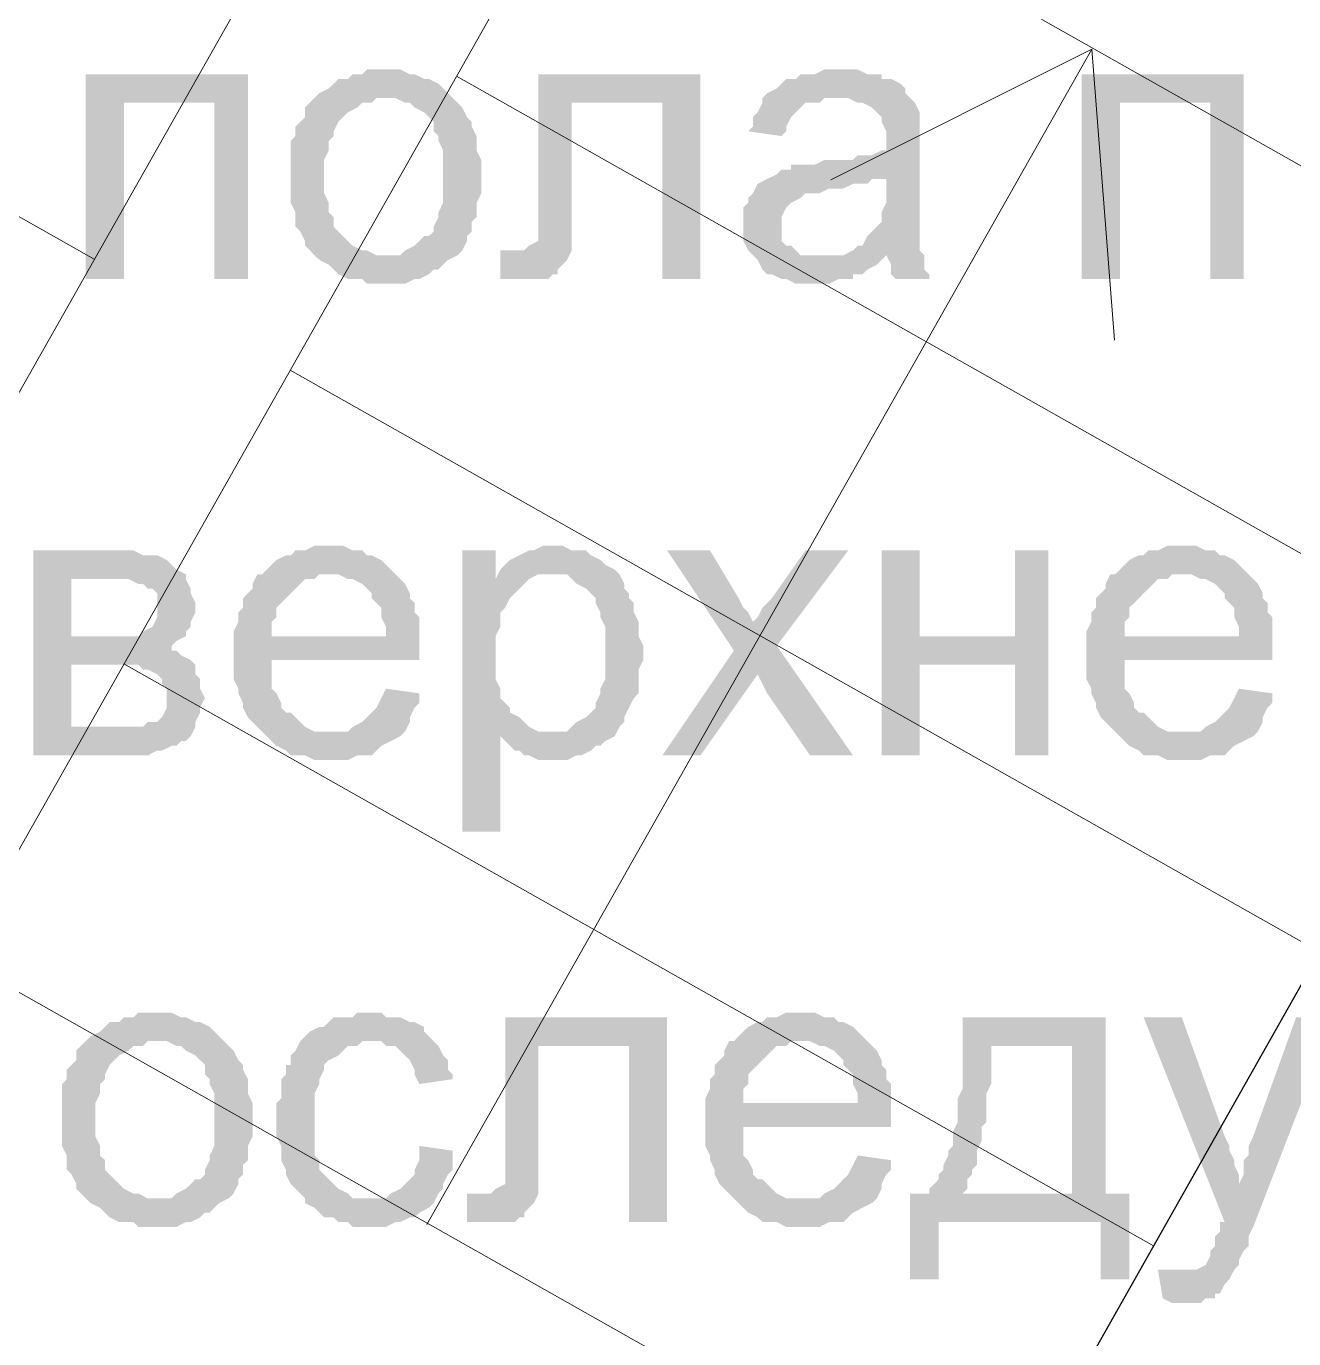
# Model space of a CAD drawing. Header units: millimetres. Extents: x -383313 to -161684, y -117025 to 99224.
# Drawn here: x -346577 to -345451, y -34997 to -33831 of the extents above; entities that cross this region are included whole.
import ezdxf

# ---------------------------------------------------------------- set-up
doc = ezdxf.new("R2010")
doc.units = ezdxf.units.MM
doc.header["$MEASUREMENT"] = 0
doc.layers.add('001__КОНСТРУКТИВ__Стены внутренние', color=7, linetype='Continuous', lineweight=30)
doc.layers.add('Чертежи_Ном._пера__1_Ном._пера__7', color=7, linetype='Continuous', lineweight=18)
doc.layers.add('PDF_Solid Fills', color=7, linetype='Continuous')

# ---------------------------------------------------------------- blocks, each defined once
blk = doc.blocks.new('A$Cf5759c35')
at = {"layer": 'PDF_Solid Fills'}
for points in [[(12204.5, -15604.1), (12204.5, -15604.1), (12187.6, -15604.1), (12183.4, -15608.3), (12174.9, -15608.3), (12170.7, -15612.5), (12162.2, -15612.5), (12158, -15616.8), (12153.7, -15621), (12145.3, -15625.2), (12145.3, -15625.2), (12141, -15629.5), (12204.5, -15629.5), (12204.5, -15629.5), (12213, -15629.5), (12221.5, -15633.7), (12225.7, -15633.7), (12229.9, -15637.9), (12238.4, -15642.2), (12242.6, -15646.4), (12246.9, -15650.6), (12246.9, -15659.1), (12251.1, -15663.3), (12251.1, -15667.6), (12255.3, -15676), (12255.3, -15684.5), (12255.3, -15688.7), (12255.3, -15697.2), (12255.3, -15701.4), (12255.3, -15709.9), (12255.3, -15718.4), (12255.3, -15722.6), (12251.1, -15731.1), (12251.1, -15735.3), (12246.9, -15743.8), (12246.9, -15748), (12242.6, -15752.2), (12238.4, -15752.2), (12234.2, -15756.5), (12229.9, -15760.7), (12221.5, -15764.9), (12217.2, -15769.2), (12208.8, -15769.2), (12204.5, -15769.2), (12141, -15769.2), (12145.3, -15773.4), (12153.7, -15777.6), (12158, -15781.9), (12162.2, -15786.1), (12170.7, -15790.3), (12174.9, -15790.3), (12183.4, -15790.3), (12187.6, -15794.6), (12196.1, -15794.6), (12204.5, -15794.6), (12208.8, -15794.6), (12213, -15794.6), (12221.5, -15794.6), (12229.9, -15790.3), (12234.2, -15790.3), (12242.6, -15786.1), (12246.9, -15781.9), (12251.1, -15781.9), (12255.3, -15777.6), (12259.6, -15773.4), (12268, -15769.2), (12272.3, -15764.9), (12276.5, -15756.5), (12276.5, -15752.2), (12276.5, -15752.2), (12280.7, -15748), (12280.7, -15739.5), (12285, -15735.3), (12285, -15726.8), (12285, -15722.6), (12289.2, -15714.1), (12289.2, -15705.7), (12289.2, -15697.2), (12289.2, -15693), (12289.2, -15684.5), (12285, -15676), (12285, -15667.6), (12285, -15663.3), (12280.7, -15654.9), (12280.7, -15650.6), (12276.5, -15646.4), (12272.3, -15637.9), (12268, -15633.7), (12263.8, -15629.5), (12259.6, -15625.2), (12255.3, -15621), (12251.1, -15616.8), (12242.6, -15612.5), (12238.4, -15612.5), (12229.9, -15608.3), (12225.7, -15608.3), (12217.2, -15604.1), (12213, -15604.1)], [(12610.9, -15604.1), (12610.9, -15604.1), (12594, -15604.1), (12585.5, -15608.3), (12581.3, -15608.3), (12572.8, -15608.3), (12568.6, -15612.5), (12560.1, -15612.5), (12555.9, -15616.8), (12551.7, -15621), (12543.2, -15625.2), (12539, -15629.5), (12602.5, -15629.5), (12606.7, -15629.5), (12615.2, -15629.5), (12623.6, -15633.7), (12627.9, -15633.7), (12636.3, -15637.9), (12640.6, -15642.2), (12640.6, -15642.2), (12644.8, -15646.4), (12644.8, -15650.6), (12649, -15659.1), (12649, -15667.6), (12649, -15667.6), (12649, -15676), (12644.8, -15676), (12636.3, -15680.3), (12632.1, -15680.3), (12623.6, -15680.3), (12619.4, -15684.5), (12610.9, -15684.5), (12602.5, -15684.5), (12594, -15684.5), (12585.5, -15688.7), (12577.1, -15688.7), (12572.8, -15688.7), (12564.4, -15688.7), (12564.4, -15693), (12555.9, -15693), (12551.7, -15697.2), (12649, -15701.4), (12649, -15709.9), (12649, -15714.1), (12649, -15722.6), (12644.8, -15731.1), (12644.8, -15735.3), (12644.8, -15739.5), (12640.6, -15743.8), (12636.3, -15748), (12632.1, -15752.2), (12627.9, -15760.7), (12623.6, -15760.7), (12619.4, -15764.9), (12610.9, -15769.2), (12649, -15769.2), (12649, -15769.2), (12653.3, -15777.6), (12653.3, -15786.1), (12657.5, -15790.3), (12687.1, -15790.3), (12687.1, -15786.1), (12682.9, -15781.9), (12682.9, -15773.4), (12682.9, -15769.2), (12678.7, -15764.9), (12678.7, -15760.7), (12678.7, -15756.5), (12678.7, -15752.2), (12678.7, -15743.8), (12678.7, -15735.3), (12678.7, -15726.8), (12678.7, -15714.1), (12678.7, -15671.8), (12678.7, -15671.8), (12678.7, -15663.3), (12678.7, -15654.9), (12678.7, -15650.6), (12678.7, -15646.4), (12678.7, -15642.2), (12674.4, -15633.7), (12670.2, -15629.5), (12666, -15625.2), (12666, -15621), (12661.7, -15616.8), (12653.3, -15612.5), (12644.8, -15612.5), (12644.8, -15608.3), (12636.3, -15608.3), (12632.1, -15608.3), (12623.6, -15604.1), (12615.2, -15604.1)], [(12081.8, -15608.3), (11937.8, -15608.3), (11937.8, -15790.3), (11971.7, -15790.3), (11971.7, -15633.7), (12052.1, -15633.7)], [(12483.9, -15608.3), (12340, -15608.3), (12340, -15756.5), (12340, -15756.5), (12331.5, -15760.7), (12331.5, -15760.7), (12327.3, -15764.9), (12318.8, -15764.9), (12306.1, -15764.9), (12306.1, -15790.3), (12310.4, -15790.3), (12318.8, -15790.3), (12323.1, -15790.3), (12331.5, -15790.3), (12331.5, -15790.3), (12340, -15790.3), (12348.5, -15790.3), (12352.7, -15786.1), (12356.9, -15786.1), (12356.9, -15781.9), (12361.2, -15777.6), (12365.4, -15773.4), (12369.6, -15764.9), (12369.6, -15760.7), (12369.6, -15756.5), (12369.6, -15752.2), (12369.6, -15743.8), (12369.6, -15735.3), (12369.6, -15726.8), (12369.6, -15633.7), (12450.1, -15633.7)], [(12966.5, -15608.3), (12822.6, -15608.3), (12822.6, -15790.3), (12856.5, -15790.3), (12856.5, -15633.7), (12936.9, -15633.7)], [(12141, -15629.5), (12136.8, -15633.7), (12132.6, -15637.9), (12132.6, -15646.4), (12128.3, -15650.6), (12124.1, -15654.9), (12124.1, -15663.3), (12119.9, -15667.6), (12119.9, -15676), (12119.9, -15684.5), (12119.9, -15693), (12119.9, -15701.4), (12119.9, -15701.4), (12119.9, -15709.9), (12119.9, -15718.4), (12119.9, -15722.6), (12124.1, -15731.1), (12124.1, -15739.5), (12124.1, -15743.8), (12128.3, -15748), (12132.6, -15756.5), (12132.6, -15760.7), (12136.8, -15764.9), (12141, -15769.2), (12204.5, -15769.2), (12200.3, -15769.2), (12196.1, -15769.2), (12187.6, -15764.9), (12183.4, -15764.9), (12174.9, -15760.7), (12170.7, -15756.5), (12166.4, -15752.2), (12166.4, -15752.2), (12162.2, -15748), (12158, -15743.8), (12158, -15735.3), (12153.7, -15731.1), (12153.7, -15722.6), (12149.5, -15714.1), (12149.5, -15709.9), (12149.5, -15701.4), (12149.5, -15697.2), (12149.5, -15688.7), (12149.5, -15684.5), (12153.7, -15676), (12153.7, -15667.6), (12158, -15663.3), (12158, -15659.1), (12162.2, -15650.6), (12166.4, -15646.4), (12166.4, -15646.4), (12170.7, -15642.2), (12179.1, -15637.9), (12183.4, -15633.7), (12191.8, -15633.7), (12196.1, -15629.5), (12204.5, -15629.5)], [(12539, -15629.5), (12539, -15633.7), (12534.7, -15642.2), (12530.5, -15646.4), (12530.5, -15654.9), (12526.3, -15659.1), (12555.9, -15663.3), (12560.1, -15659.1), (12560.1, -15654.9), (12564.4, -15646.4), (12568.6, -15642.2), (12572.8, -15637.9), (12577.1, -15633.7), (12581.3, -15633.7), (12589.8, -15633.7), (12594, -15629.5), (12602.5, -15629.5)], [(12551.7, -15697.2), (12543.2, -15701.4), (12543.2, -15701.4), (12534.7, -15705.7), (12530.5, -15714.1), (12526.3, -15718.4), (12526.3, -15722.6), (12522, -15726.8), (12522, -15735.3), (12522, -15743.8), (12522, -15743.8), (12522, -15752.2), (12522, -15756.5), (12526.3, -15764.9), (12530.5, -15769.2), (12534.7, -15773.4), (12539, -15781.9), (12539, -15781.9), (12543.2, -15786.1), (12547.4, -15786.1), (12555.9, -15790.3), (12560.1, -15790.3), (12568.6, -15794.6), (12577.1, -15794.6), (12585.5, -15794.6), (12589.8, -15794.6), (12598.2, -15794.6), (12606.7, -15790.3), (12610.9, -15790.3), (12619.4, -15790.3), (12619.4, -15786.1), (12627.9, -15786.1), (12632.1, -15781.9), (12640.6, -15777.6), (12644.8, -15773.4), (12589.8, -15769.2), (12589.8, -15769.2), (12581.3, -15769.2), (12572.8, -15769.2), (12568.6, -15764.9), (12564.4, -15760.7), (12560.1, -15760.7), (12555.9, -15756.5), (12555.9, -15748), (12555.9, -15743.8), (12555.9, -15739.5), (12555.9, -15735.3), (12560.1, -15726.8), (12560.1, -15726.8), (12564.4, -15722.6), (12572.8, -15718.4), (12577.1, -15714.1), (12581.3, -15714.1), (12589.8, -15714.1), (12598.2, -15709.9), (12602.5, -15709.9), (12610.9, -15709.9), (12619.4, -15705.7), (12623.6, -15705.7), (12632.1, -15705.7), (12636.3, -15701.4), (12644.8, -15701.4), (12649, -15701.4)], [(12153.7, -16027.4), (12153.7, -16027.4), (12141, -16027.4), (12132.6, -16031.6), (12124.1, -16031.6), (12119.9, -16035.9), (12115.6, -16035.9), (12107.2, -16040.1), (12102.9, -16044.3), (12098.7, -16048.6), (12094.5, -16052.8), (12153.7, -16052.8), (12158, -16052.8), (12162.2, -16052.8), (12170.7, -16057), (12174.9, -16057), (12183.4, -16061.3), (12187.6, -16065.5), (12191.8, -16069.7), (12191.8, -16074), (12196.1, -16078.2), (12200.3, -16082.4), (12200.3, -16090.9), (12204.5, -16099.4), (12204.5, -16107.8), (12102.9, -16107.8), (12234.2, -16107.8), (12234.2, -16099.4), (12234.2, -16090.9), (12229.9, -16086.7), (12229.9, -16078.2), (12225.7, -16074), (12225.7, -16069.7), (12221.5, -16061.3), (12217.2, -16057), (12213, -16052.8), (12208.8, -16048.6), (12204.5, -16044.3), (12200.3, -16040.1), (12191.8, -16035.9), (12187.6, -16035.9), (12183.4, -16031.6), (12174.9, -16031.6), (12166.4, -16027.4), (12162.2, -16027.4)], [(12352.7, -16027.4), (12352.7, -16027.4), (12344.2, -16027.4), (12335.8, -16031.6), (12331.5, -16031.6), (12323.1, -16035.9), (12323.1, -16035.9), (12314.6, -16040.1), (12310.4, -16044.3), (12306.1, -16048.6), (12352.7, -16052.8), (12356.9, -16052.8), (12365.4, -16052.8), (12369.6, -16057), (12373.9, -16061.3), (12382.3, -16065.5), (12386.6, -16069.7), (12390.8, -16074), (12390.8, -16078.2), (12395, -16086.7), (12395, -16090.9), (12399.3, -16099.4), (12399.3, -16103.6), (12399.3, -16112.1), (12399.3, -16120.5), (12399.3, -16124.8), (12399.3, -16133.2), (12399.3, -16141.7), (12399.3, -16145.9), (12395, -16154.4), (12395, -16158.6), (12390.8, -16167.1), (12390.8, -16171.3), (12386.6, -16175.6), (12382.3, -16179.8), (12373.9, -16184), (12369.6, -16188.3), (12365.4, -16192.5), (12356.9, -16192.5), (12348.5, -16192.5), (12306.1, -16196.7), (12306.1, -16196.7), (12314.6, -16205.2), (12318.8, -16209.4), (12323.1, -16209.4), (12327.3, -16213.7), (12331.5, -16213.7), (12340, -16217.9), (12344.2, -16217.9), (12352.7, -16217.9), (12352.7, -16217.9), (12361.2, -16217.9), (12365.4, -16217.9), (12373.9, -16213.7), (12378.1, -16213.7), (12386.6, -16209.4), (12390.8, -16205.2), (12395, -16205.2), (12399.3, -16201), (12407.7, -16196.7), (12412, -16188.3), (12416.2, -16184), (12416.2, -16179.8), (12420.4, -16171.3), (12420.4, -16171.3), (12424.7, -16162.9), (12428.9, -16158.6), (12428.9, -16150.2), (12428.9, -16141.7), (12428.9, -16137.5), (12433.1, -16129), (12433.1, -16120.5), (12433.1, -16120.5), (12433.1, -16116.3), (12428.9, -16107.8), (12428.9, -16099.4), (12428.9, -16095.1), (12424.7, -16086.7), (12424.7, -16078.2), (12420.4, -16074), (12420.4, -16069.7), (12416.2, -16065.5), (12416.2, -16061.3), (12412, -16052.8), (12407.7, -16048.6), (12399.3, -16044.3), (12395, -16040.1), (12395, -16040.1), (12386.6, -16035.9), (12382.3, -16031.6), (12373.9, -16031.6), (12369.6, -16031.6), (12361.2, -16027.4)], [(12911.5, -16027.4), (12911.5, -16027.4), (12898.8, -16027.4), (12890.3, -16031.6), (12881.9, -16031.6), (12877.6, -16035.9), (12873.4, -16035.9), (12864.9, -16040.1), (12860.7, -16044.3), (12856.5, -16048.6), (12852.2, -16052.8), (12911.5, -16052.8), (12915.7, -16052.8), (12920, -16052.8), (12928.4, -16057), (12932.7, -16057), (12941.1, -16061.3), (12945.4, -16065.5), (12949.6, -16069.7), (12949.6, -16074), (12953.8, -16078.2), (12958.1, -16082.4), (12958.1, -16090.9), (12962.3, -16099.4), (12962.3, -16107.8), (12860.7, -16107.8), (12991.9, -16107.8), (12991.9, -16099.4), (12991.9, -16090.9), (12987.7, -16086.7), (12987.7, -16078.2), (12983.5, -16074), (12983.5, -16069.7), (12979.2, -16061.3), (12975, -16057), (12970.8, -16052.8), (12966.5, -16048.6), (12962.3, -16044.3), (12958.1, -16040.1), (12949.6, -16035.9), (12945.4, -16035.9), (12941.1, -16031.6), (12932.7, -16031.6), (12924.2, -16027.4), (12920, -16027.4)], [(11963.2, -16031.6), (11891.3, -16031.6), (11891.3, -16213.7), (11992.9, -16213.7), (12001.3, -16209.4), (12005.6, -16209.4), (12014, -16205.2), (12018.3, -16205.2), (12022.5, -16201), (12026.7, -16201), (12031, -16196.7), (12035.2, -16188.3), (11925.1, -16188.3), (11925.1, -16133.2), (11963.2, -16133.2), (12031, -16129), (12022.5, -16124.8), (12018.3, -16120.5), (12014, -16120.5), (12014, -16116.3), (12018.3, -16112.1), (11925.1, -16107.8), (11925.1, -16057), (11959, -16057), (12026.7, -16052.8), (12018.3, -16048.6), (12014, -16044.3), (12009.8, -16040.1), (12001.3, -16035.9), (12001.3, -16035.9), (11992.9, -16035.9), (11988.6, -16035.9), (11980.2, -16031.6), (11971.7, -16031.6)], [(12301.9, -16031.6), (12272.3, -16031.6), (12272.3, -16281.4), (12306.1, -16281.4), (12306.1, -16196.7), (12348.5, -16192.5), (12344.2, -16192.5), (12340, -16192.5), (12331.5, -16188.3), (12327.3, -16184), (12323.1, -16179.8), (12314.6, -16175.6), (12314.6, -16171.3), (12310.4, -16167.1), (12306.1, -16162.9), (12306.1, -16154.4), (12301.9, -16145.9), (12301.9, -16141.7), (12301.9, -16133.2), (12301.9, -16124.8), (12301.9, -16120.5), (12301.9, -16112.1), (12301.9, -16107.8), (12306.1, -16099.4), (12306.1, -16090.9), (12306.1, -16086.7), (12310.4, -16082.4), (12314.6, -16074), (12318.8, -16069.7), (12323.1, -16065.5), (12327.3, -16061.3), (12331.5, -16057), (12301.9, -16057)], [(12492.4, -16031.6), (12454.3, -16031.6), (12513.6, -16120.5), (12534.7, -16141.7), (12543.2, -16158.6), (12581.3, -16213.7), (12619.4, -16213.7), (12551.7, -16116.3), (12530.5, -16095.1), (12530.5, -16095.1), (12526.3, -16086.7), (12522, -16082.4), (12517.8, -16074)], [(12615.2, -16031.6), (12577.1, -16031.6), (12547.4, -16074), (12543.2, -16078.2), (12539, -16082.4), (12534.7, -16090.9), (12530.5, -16095.1), (12551.7, -16116.3)], [(12678.7, -16031.6), (12644.8, -16031.6), (12644.8, -16213.7), (12678.7, -16213.7), (12678.7, -16133.2), (12763.3, -16133.2), (12678.7, -16107.8)], [(12793, -16031.6), (12763.3, -16031.6), (12763.3, -16107.8), (12678.7, -16107.8), (12763.3, -16133.2), (12763.3, -16213.7), (12793, -16213.7)], [(12306.1, -16048.6), (12301.9, -16057), (12331.5, -16057), (12340, -16052.8), (12344.2, -16052.8), (12352.7, -16052.8)], [(12026.7, -16052.8), (11959, -16057), (11959, -16057), (11975.9, -16057), (11984.4, -16061.3), (11988.6, -16061.3), (11992.9, -16065.5), (11997.1, -16065.5), (12001.3, -16069.7), (12001.3, -16078.2), (12001.3, -16082.4), (12001.3, -16086.7), (12001.3, -16090.9), (11997.1, -16099.4), (11997.1, -16099.4), (11988.6, -16103.6), (11984.4, -16107.8), (11980.2, -16107.8), (11971.7, -16107.8), (11967.5, -16107.8), (11954.8, -16107.8), (11925.1, -16107.8), (12018.3, -16112.1), (12026.7, -16107.8), (12026.7, -16103.6), (12031, -16099.4), (12031, -16095.1), (12035.2, -16086.7), (12035.2, -16082.4), (12035.2, -16078.2), (12031, -16069.7), (12031, -16065.5), (12026.7, -16057)], [(12094.5, -16052.8), (12090.2, -16052.8), (12086, -16061.3), (12086, -16065.5), (12081.8, -16069.7), (12077.5, -16074), (12077.5, -16082.4), (12073.3, -16086.7), (12073.3, -16095.1), (12069.1, -16103.6), (12069.1, -16107.8), (12069.1, -16116.3), (12069.1, -16124.8), (12069.1, -16133.2), (12069.1, -16137.5), (12069.1, -16145.9), (12073.3, -16154.4), (12073.3, -16158.6), (12077.5, -16167.1), (12077.5, -16171.3), (12081.8, -16179.8), (12086, -16184), (12090.2, -16188.3), (12094.5, -16192.5), (12153.7, -16192.5), (12153.7, -16192.5), (12145.3, -16192.5), (12141, -16192.5), (12132.6, -16188.3), (12128.3, -16184), (12124.1, -16179.8), (12119.9, -16175.6), (12115.6, -16175.6), (12111.4, -16171.3), (12111.4, -16167.1), (12107.2, -16158.6), (12102.9, -16154.4), (12102.9, -16145.9), (12102.9, -16137.5), (12102.9, -16129), (12234.2, -16129), (12234.2, -16129), (12234.2, -16124.8), (12234.2, -16116.3), (12234.2, -16107.8), (12102.9, -16107.8), (12102.9, -16103.6), (12102.9, -16095.1), (12107.2, -16090.9), (12107.2, -16082.4), (12111.4, -16078.2), (12115.6, -16074), (12119.9, -16069.7), (12124.1, -16065.5), (12128.3, -16061.3), (12132.6, -16057), (12141, -16057), (12145.3, -16052.8), (12153.7, -16052.8)], [(12852.2, -16052.8), (12848, -16052.8), (12843.8, -16061.3), (12843.8, -16065.5), (12839.5, -16069.7), (12835.3, -16074), (12835.3, -16082.4), (12831.1, -16086.7), (12831.1, -16095.1), (12826.8, -16103.6), (12826.8, -16107.8), (12826.8, -16116.3), (12826.8, -16124.8), (12826.8, -16133.2), (12826.8, -16137.5), (12826.8, -16145.9), (12831.1, -16154.4), (12831.1, -16158.6), (12835.3, -16167.1), (12835.3, -16171.3), (12839.5, -16179.8), (12843.8, -16184), (12848, -16188.3), (12852.2, -16192.5), (12911.5, -16192.5), (12911.5, -16192.5), (12903, -16192.5), (12898.8, -16192.5), (12890.3, -16188.3), (12886.1, -16184), (12881.9, -16179.8), (12877.6, -16175.6), (12873.4, -16175.6), (12869.2, -16171.3), (12869.2, -16167.1), (12864.9, -16158.6), (12860.7, -16154.4), (12860.7, -16145.9), (12860.7, -16137.5), (12860.7, -16129), (12991.9, -16129), (12991.9, -16129), (12991.9, -16124.8), (12991.9, -16116.3), (12991.9, -16107.8), (12860.7, -16107.8), (12860.7, -16103.6), (12860.7, -16095.1), (12864.9, -16090.9), (12864.9, -16082.4), (12869.2, -16078.2), (12873.4, -16074), (12877.6, -16069.7), (12881.9, -16065.5), (12886.1, -16061.3), (12890.3, -16057), (12898.8, -16057), (12903, -16052.8), (12911.5, -16052.8)], [(12031, -16129), (11963.2, -16133.2), (11963.2, -16133.2), (11984.4, -16133.2), (11988.6, -16137.5), (11992.9, -16137.5), (12001.3, -16141.7), (12005.6, -16145.9), (12005.6, -16150.2), (12009.8, -16154.4), (12009.8, -16162.9), (12009.8, -16167.1), (12009.8, -16171.3), (12005.6, -16179.8), (12001.3, -16184), (11997.1, -16184), (11992.9, -16184), (11988.6, -16188.3), (11980.2, -16188.3), (11971.7, -16188.3), (11963.2, -16188.3), (11925.1, -16188.3), (12035.2, -16188.3), (12035.2, -16184), (12039.4, -16175.6), (12039.4, -16171.3), (12043.7, -16162.9), (12043.7, -16162.9), (12039.4, -16154.4), (12039.4, -16145.9), (12035.2, -16141.7), (12035.2, -16133.2)], [(12204.5, -16154.4), (12204.5, -16154.4), (12200.3, -16162.9), (12196.1, -16171.3), (12191.8, -16175.6), (12187.6, -16179.8), (12183.4, -16184), (12183.4, -16184), (12174.9, -16188.3), (12170.7, -16192.5), (12162.2, -16192.5), (12153.7, -16192.5), (12094.5, -16192.5), (12094.5, -16192.5), (12098.7, -16196.7), (12102.9, -16201), (12107.2, -16205.2), (12115.6, -16209.4), (12119.9, -16213.7), (12128.3, -16213.7), (12132.6, -16213.7), (12141, -16217.9), (12149.5, -16217.9), (12153.7, -16217.9), (12153.7, -16217.9), (12162.2, -16217.9), (12170.7, -16217.9), (12179.1, -16213.7), (12183.4, -16213.7), (12191.8, -16213.7), (12196.1, -16209.4), (12200.3, -16205.2), (12208.8, -16201), (12208.8, -16201), (12217.2, -16196.7), (12221.5, -16192.5), (12225.7, -16184), (12225.7, -16179.8), (12229.9, -16171.3), (12234.2, -16167.1), (12234.2, -16158.6)], [(12962.3, -16154.4), (12962.3, -16154.4), (12958.1, -16162.9), (12953.8, -16171.3), (12949.6, -16175.6), (12945.4, -16179.8), (12941.1, -16184), (12941.1, -16184), (12932.7, -16188.3), (12928.4, -16192.5), (12920, -16192.5), (12911.5, -16192.5), (12852.2, -16192.5), (12852.2, -16192.5), (12856.5, -16196.7), (12860.7, -16201), (12864.9, -16205.2), (12873.4, -16209.4), (12877.6, -16213.7), (12886.1, -16213.7), (12890.3, -16213.7), (12898.8, -16217.9), (12907.3, -16217.9), (12911.5, -16217.9), (12911.5, -16217.9), (12920, -16217.9), (12928.4, -16217.9), (12936.9, -16213.7), (12941.1, -16213.7), (12949.6, -16213.7), (12953.8, -16209.4), (12958.1, -16205.2), (12966.5, -16201), (12966.5, -16201), (12975, -16196.7), (12979.2, -16192.5), (12983.5, -16184), (12983.5, -16179.8), (12987.7, -16171.3), (12991.9, -16167.1), (12991.9, -16158.6)], [(12001.3, -16442.3), (12001.3, -16442.3), (11984.4, -16442.3), (11980.2, -16446.5), (11971.7, -16446.5), (11967.5, -16450.7), (11959, -16450.7), (11954.8, -16455), (11950.5, -16459.2), (11942.1, -16463.4), (11942.1, -16463.4), (11937.8, -16467.7), (12001.3, -16467.7), (12001.3, -16467.7), (12009.8, -16467.7), (12018.3, -16471.9), (12022.5, -16471.9), (12026.7, -16476.1), (12035.2, -16480.4), (12039.4, -16484.6), (12043.7, -16488.8), (12043.7, -16497.3), (12047.9, -16501.5), (12047.9, -16505.8), (12052.1, -16514.2), (12052.1, -16522.7), (12052.1, -16526.9), (12052.1, -16535.4), (12052.1, -16539.6), (12052.1, -16548.1), (12052.1, -16556.6), (12052.1, -16560.8), (12047.9, -16569.3), (12047.9, -16573.5), (12043.7, -16582), (12043.7, -16586.2), (12039.4, -16590.4), (12035.2, -16590.4), (12031, -16594.7), (12026.7, -16598.9), (12018.3, -16603.1), (12014, -16607.4), (12005.6, -16607.4), (12001.3, -16607.4), (11937.8, -16607.4), (11942.1, -16611.6), (11950.5, -16615.8), (11954.8, -16620.1), (11959, -16624.3), (11967.5, -16628.5), (11971.7, -16628.5), (11980.2, -16628.5), (11984.4, -16632.8), (11992.9, -16632.8), (12001.3, -16632.8), (12005.6, -16632.8), (12009.8, -16632.8), (12018.3, -16632.8), (12026.7, -16628.5), (12031, -16628.5), (12039.4, -16624.3), (12043.7, -16620.1), (12047.9, -16620.1), (12052.1, -16615.8), (12056.4, -16611.6), (12064.8, -16607.4), (12069.1, -16603.1), (12073.3, -16594.7), (12073.3, -16590.4), (12073.3, -16590.4), (12077.5, -16586.2), (12077.5, -16577.7), (12081.8, -16573.5), (12081.8, -16565), (12081.8, -16560.8), (12086, -16552.3), (12086, -16543.9), (12086, -16535.4), (12086, -16531.2), (12086, -16522.7), (12081.8, -16514.2), (12081.8, -16505.8), (12081.8, -16501.5), (12077.5, -16493.1), (12077.5, -16488.8), (12073.3, -16484.6), (12069.1, -16476.1), (12064.8, -16471.9), (12060.6, -16467.7), (12056.4, -16463.4), (12052.1, -16459.2), (12047.9, -16455), (12039.4, -16450.7), (12035.2, -16450.7), (12026.7, -16446.5), (12022.5, -16446.5), (12014, -16442.3), (12009.8, -16442.3)], [(12191.8, -16442.3), (12179.1, -16442.3), (12174.9, -16446.5), (12158, -16446.5), (12153.7, -16450.7), (12149.5, -16455), (12145.3, -16455), (12136.8, -16459.2), (12132.6, -16463.4), (12128.3, -16467.7), (12124.1, -16476.1), (12119.9, -16480.4), (12119.9, -16488.8), (12115.6, -16488.8), (12115.6, -16497.3), (12111.4, -16501.5), (12111.4, -16510), (12111.4, -16518.5), (12107.2, -16522.7), (12107.2, -16531.2), (12107.2, -16539.6), (12107.2, -16548.1), (12107.2, -16552.3), (12111.4, -16560.8), (12111.4, -16569.3), (12111.4, -16573.5), (12115.6, -16582), (12115.6, -16586.2), (12119.9, -16594.7), (12124.1, -16598.9), (12128.3, -16603.1), (12132.6, -16607.4), (12191.8, -16607.4), (12187.6, -16607.4), (12183.4, -16607.4), (12174.9, -16607.4), (12170.7, -16603.1), (12162.2, -16598.9), (12158, -16594.7), (12153.7, -16590.4), (12153.7, -16590.4), (12149.5, -16586.2), (12145.3, -16582), (12145.3, -16573.5), (12141, -16569.3), (12141, -16560.8), (12141, -16556.6), (12141, -16548.1), (12141, -16539.6), (12141, -16535.4), (12141, -16526.9), (12141, -16518.5), (12141, -16514.2), (12145.3, -16505.8), (12145.3, -16501.5), (12149.5, -16493.1), (12149.5, -16488.8), (12153.7, -16484.6), (12153.7, -16484.6), (12162.2, -16480.4), (12166.4, -16476.1), (12170.7, -16471.9), (12179.1, -16471.9), (12183.4, -16467.7), (12191.8, -16467.7), (12246.9, -16467.7), (12242.6, -16463.4), (12238.4, -16459.2), (12238.4, -16455), (12229.9, -16450.7), (12225.7, -16450.7), (12217.2, -16446.5), (12213, -16446.5), (12204.5, -16446.5), (12200.3, -16442.3)], [(12454.3, -16446.5), (12310.4, -16446.5), (12310.4, -16594.7), (12310.4, -16594.7), (12301.9, -16598.9), (12301.9, -16598.9), (12297.7, -16603.1), (12289.2, -16603.1), (12276.5, -16603.1), (12276.5, -16628.5), (12280.7, -16628.5), (12289.2, -16628.5), (12293.4, -16628.5), (12301.9, -16628.5), (12301.9, -16628.5), (12310.4, -16628.5), (12318.8, -16628.5), (12323.1, -16624.3), (12327.3, -16624.3), (12327.3, -16620.1), (12331.5, -16615.8), (12335.8, -16611.6), (12340, -16603.1), (12340, -16598.9), (12340, -16594.7), (12340, -16590.4), (12340, -16582), (12340, -16573.5), (12340, -16565), (12340, -16471.9), (12420.4, -16471.9)], [(12572.8, -16442.3), (12572.8, -16442.3), (12560.1, -16442.3), (12551.7, -16446.5), (12543.2, -16446.5), (12539, -16450.7), (12534.7, -16450.7), (12526.3, -16455), (12522, -16459.2), (12517.8, -16463.4), (12513.6, -16467.7), (12572.8, -16467.7), (12577.1, -16467.7), (12581.3, -16467.7), (12589.8, -16471.9), (12594, -16471.9), (12602.5, -16476.1), (12606.7, -16480.4), (12610.9, -16484.6), (12610.9, -16488.8), (12615.2, -16493.1), (12619.4, -16497.3), (12619.4, -16505.8), (12623.6, -16514.2), (12623.6, -16522.7), (12522, -16522.7), (12653.3, -16522.7), (12653.3, -16514.2), (12653.3, -16505.8), (12649, -16501.5), (12649, -16493.1), (12644.8, -16488.8), (12644.8, -16484.6), (12640.6, -16476.1), (12636.3, -16471.9), (12632.1, -16467.7), (12627.9, -16463.4), (12623.6, -16459.2), (12619.4, -16455), (12610.9, -16450.7), (12606.7, -16450.7), (12602.5, -16446.5), (12594, -16446.5), (12585.5, -16442.3), (12581.3, -16442.3)], [(12843.8, -16446.5), (12716.8, -16446.5), (12716.8, -16471.9), (12814.1, -16471.9), (12814.1, -16603.1), (12716.8, -16603.1), (12687.1, -16603.1), (12670.2, -16603.1), (12670.2, -16679.3), (12695.6, -16679.3), (12695.6, -16628.5), (12839.5, -16628.5), (12864.9, -16603.1), (12843.8, -16603.1)], [(12911.5, -16446.5), (12877.6, -16446.5), (12949.6, -16628.5), (12962.3, -16594.7), (12962.3, -16590.4), (12962.3, -16586.2), (12958.1, -16577.7), (12958.1, -16573.5), (12953.8, -16565), (12953.8, -16560.8), (12949.6, -16552.3)], [(13047, -16446.5), (13013.1, -16446.5), (12975, -16552.3), (12975, -16552.3), (12970.8, -16560.8), (12970.8, -16569.3), (12966.5, -16573.5), (12966.5, -16582), (12966.5, -16586.2), (12962.3, -16594.7), (12949.6, -16628.5), (12945.4, -16628.5), (12945.4, -16637), (12941.1, -16641.2), (12941.1, -16649.7), (12936.9, -16653.9), (12936.9, -16658.2), (12936.9, -16658.2), (12932.7, -16666.6), (12924.2, -16670.9), (12924.2, -16670.9), (12915.7, -16670.9), (12907.3, -16670.9), (12958.1, -16670.9), (12958.1, -16670.9), (12962.3, -16666.6), (12962.3, -16662.4), (12966.5, -16653.9), (12970.8, -16649.7), (12970.8, -16641.2), (12975, -16632.8)], [(11937.8, -16467.7), (11933.6, -16471.9), (11929.4, -16476.1), (11929.4, -16484.6), (11925.1, -16488.8), (11920.9, -16493.1), (11920.9, -16501.5), (11916.7, -16505.8), (11916.7, -16514.2), (11916.7, -16522.7), (11916.7, -16531.2), (11916.7, -16539.6), (11916.7, -16539.6), (11916.7, -16548.1), (11916.7, -16556.6), (11916.7, -16560.8), (11920.9, -16569.3), (11920.9, -16577.7), (11920.9, -16582), (11925.1, -16586.2), (11929.4, -16594.7), (11929.4, -16598.9), (11933.6, -16603.1), (11937.8, -16607.4), (12001.3, -16607.4), (11997.1, -16607.4), (11992.9, -16607.4), (11984.4, -16603.1), (11980.2, -16603.1), (11971.7, -16598.9), (11967.5, -16594.7), (11963.2, -16590.4), (11963.2, -16590.4), (11959, -16586.2), (11954.8, -16582), (11954.8, -16573.5), (11950.5, -16569.3), (11950.5, -16560.8), (11946.3, -16552.3), (11946.3, -16548.1), (11946.3, -16539.6), (11946.3, -16535.4), (11946.3, -16526.9), (11946.3, -16522.7), (11950.5, -16514.2), (11950.5, -16505.8), (11954.8, -16501.5), (11954.8, -16497.3), (11959, -16488.8), (11963.2, -16484.6), (11963.2, -16484.6), (11967.5, -16480.4), (11975.9, -16476.1), (11980.2, -16471.9), (11988.6, -16471.9), (11992.9, -16467.7), (12001.3, -16467.7)], [(12246.9, -16467.7), (12191.8, -16467.7), (12200.3, -16467.7), (12204.5, -16471.9), (12213, -16471.9), (12217.2, -16476.1), (12221.5, -16480.4), (12225.7, -16484.6), (12229.9, -16493.1), (12229.9, -16497.3), (12234.2, -16505.8), (12263.8, -16501.5), (12263.8, -16497.3), (12259.6, -16493.1), (12259.6, -16484.6), (12255.3, -16480.4), (12251.1, -16471.9)], [(12513.6, -16467.7), (12509.3, -16467.7), (12505.1, -16476.1), (12505.1, -16480.4), (12500.9, -16484.6), (12496.6, -16488.8), (12496.6, -16497.3), (12492.4, -16501.5), (12492.4, -16510), (12488.2, -16518.5), (12488.2, -16522.7), (12488.2, -16531.2), (12488.2, -16539.6), (12488.2, -16548.1), (12488.2, -16552.3), (12488.2, -16560.8), (12492.4, -16569.3), (12492.4, -16573.5), (12496.6, -16582), (12496.6, -16586.2), (12500.9, -16594.7), (12505.1, -16598.9), (12509.3, -16603.1), (12513.6, -16607.4), (12572.8, -16607.4), (12572.8, -16607.4), (12564.4, -16607.4), (12560.1, -16607.4), (12551.7, -16603.1), (12547.4, -16598.9), (12543.2, -16594.7), (12539, -16590.4), (12534.7, -16590.4), (12530.5, -16586.2), (12530.5, -16582), (12526.3, -16573.5), (12522, -16569.3), (12522, -16560.8), (12522, -16552.3), (12522, -16543.9), (12653.3, -16543.9), (12653.3, -16543.9), (12653.3, -16539.6), (12653.3, -16531.2), (12653.3, -16522.7), (12522, -16522.7), (12522, -16518.5), (12522, -16510), (12526.3, -16505.8), (12526.3, -16497.3), (12530.5, -16493.1), (12534.7, -16488.8), (12539, -16484.6), (12543.2, -16480.4), (12547.4, -16476.1), (12551.7, -16471.9), (12560.1, -16471.9), (12564.4, -16467.7), (12572.8, -16467.7)], [(12716.8, -16471.9), (12716.8, -16510), (12712.5, -16518.5), (12712.5, -16539.6), (12708.3, -16548.1), (12708.3, -16552.3), (12708.3, -16560.8), (12704.1, -16565), (12704.1, -16569.3), (12699.8, -16577.7), (12699.8, -16582), (12695.6, -16586.2), (12695.6, -16590.4), (12691.4, -16594.7), (12687.1, -16598.9), (12687.1, -16603.1), (12716.8, -16603.1), (12716.8, -16603.1), (12721, -16598.9), (12721, -16590.4), (12725.2, -16586.2), (12725.2, -16582), (12729.5, -16577.7), (12729.5, -16569.3), (12729.5, -16565), (12733.7, -16556.6), (12733.7, -16552.3), (12733.7, -16543.9), (12737.9, -16539.6), (12737.9, -16531.2), (12737.9, -16522.7), (12737.9, -16514.2), (12742.2, -16505.8), (12742.2, -16497.3), (12742.2, -16488.8), (12742.2, -16480.4), (12742.2, -16471.9), (12814.1, -16471.9)], [(12234.2, -16560.8), (12234.2, -16573.5), (12229.9, -16582), (12229.9, -16586.2), (12225.7, -16590.4), (12221.5, -16594.7), (12217.2, -16598.9), (12208.8, -16603.1), (12204.5, -16607.4), (12196.1, -16607.4), (12191.8, -16607.4), (12132.6, -16607.4), (12132.6, -16611.6), (12141, -16615.8), (12145.3, -16620.1), (12149.5, -16624.3), (12158, -16624.3), (12162.2, -16628.5), (12170.7, -16628.5), (12174.9, -16632.8), (12183.4, -16632.8), (12191.8, -16632.8), (12196.1, -16632.8), (12204.5, -16632.8), (12213, -16628.5), (12217.2, -16628.5), (12225.7, -16624.3), (12229.9, -16624.3), (12234.2, -16620.1), (12242.6, -16615.8), (12242.6, -16615.8), (12246.9, -16611.6), (12251.1, -16603.1), (12255.3, -16598.9), (12255.3, -16594.7), (12259.6, -16586.2), (12263.8, -16582), (12263.8, -16573.5), (12263.8, -16565)], [(12623.6, -16569.3), (12623.6, -16569.3), (12619.4, -16577.7), (12615.2, -16586.2), (12610.9, -16590.4), (12606.7, -16594.7), (12602.5, -16598.9), (12602.5, -16598.9), (12594, -16603.1), (12589.8, -16607.4), (12581.3, -16607.4), (12572.8, -16607.4), (12513.6, -16607.4), (12513.6, -16607.4), (12517.8, -16611.6), (12522, -16615.8), (12526.3, -16620.1), (12534.7, -16624.3), (12539, -16628.5), (12547.4, -16628.5), (12551.7, -16628.5), (12560.1, -16632.8), (12568.6, -16632.8), (12572.8, -16632.8), (12572.8, -16632.8), (12581.3, -16632.8), (12589.8, -16632.8), (12598.2, -16628.5), (12602.5, -16628.5), (12610.9, -16628.5), (12615.2, -16624.3), (12619.4, -16620.1), (12627.9, -16615.8), (12627.9, -16615.8), (12636.3, -16611.6), (12640.6, -16607.4), (12644.8, -16598.9), (12644.8, -16594.7), (12649, -16586.2), (12653.3, -16582), (12653.3, -16573.5)], [(12890.3, -16670.9), (12894.6, -16696.3), (12903, -16700.5), (12928.4, -16700.5), (12932.7, -16696.3), (12941.1, -16696.3), (12941.1, -16692), (12945.4, -16692), (12949.6, -16683.6), (12953.8, -16679.3), (12958.1, -16670.9), (12907.3, -16670.9), (12907.3, -16670.9), (12898.8, -16670.9)]]:
    blk.add_hatch(color=8, dxfattribs=at).paths.add_polyline_path(points)
at = {"layer": 'PDF_Solid Fills', "color": 8, "lineweight": 13}
for points in [[(12081.8, -15608.3), (12052.1, -15633.7), (12081.8, -15790.3), (12052.1, -15790.3)], [(12483.9, -15608.3), (12450.1, -15633.7), (12483.9, -15790.3), (12450.1, -15790.3)], [(12966.5, -15608.3), (12936.9, -15633.7), (12966.5, -15790.3), (12936.9, -15790.3)], [(12610.9, -15769.2), (12589.8, -15769.2), (12649, -15769.2), (12644.8, -15773.4)], [(12513.6, -16120.5), (12450.1, -16213.7), (12534.7, -16141.7), (12483.9, -16213.7)], [(12454.3, -16446.5), (12420.4, -16471.9), (12454.3, -16628.5), (12420.4, -16628.5)], [(12864.9, -16603.1), (12839.5, -16628.5), (12864.9, -16679.3), (12839.5, -16679.3)]]:
    blk.add_solid(points, dxfattribs=at)

msp = doc.modelspace()

# ---------------------------------------------------------------- linework, layer by layer
at = {"layer": '001__КОНСТРУКТИВ__Стены внутренние', "color": 7, "linetype": 'Continuous', "flags": 128}
msp.add_lwpolyline([(-344595.16335, -33178.98327), (-345722.67592, -35175.33797)], dxfattribs=at)
at = {"layer": 'Чертежи_Ном._пера__1_Ном._пера__7', "color": 7, "linetype": 'Continuous', "lineweight": 18}
for p, q in [((-347135.26282, -32998.55111), (-345133.11556, -34130.83393)), ((-347430.62258, -33520.81791), (-346516.65567, -34037.69749)), ((-346221.29591, -33515.43068), (-346812.01543, -34559.96429)), ((-346047.20698, -33613.88394), (-346637.92649, -34658.41754)), ((-346221.03984, -34895.57349), (-345630.32033, -33851.03988)), ((-345862.31031, -33967.03654), (-345630.32033, -33851.03988)), ((-345610.17172, -34109.62954), (-345630.32033, -33851.03988)), ((-346194.88686, -33875.01734), (-345280.61313, -34392.07043)), ((-346342.56674, -34136.15074), (-345428.1107, -34653.30693)), ((-346490.24661, -34397.28414), (-345575.60827, -34914.54344)), ((-346637.92649, -34658.41754), (-345723.10583, -35175.77994))]:
    msp.add_line(p, q, dxfattribs=at)

# ---------------------------------------------------------------- block references
at = {"ltscale": 100}
msp.add_blockref('A$Cf5759c35', (-358461.97282, -18264.93104), dxfattribs=at)

doc.saveas('drawing.dxf')
